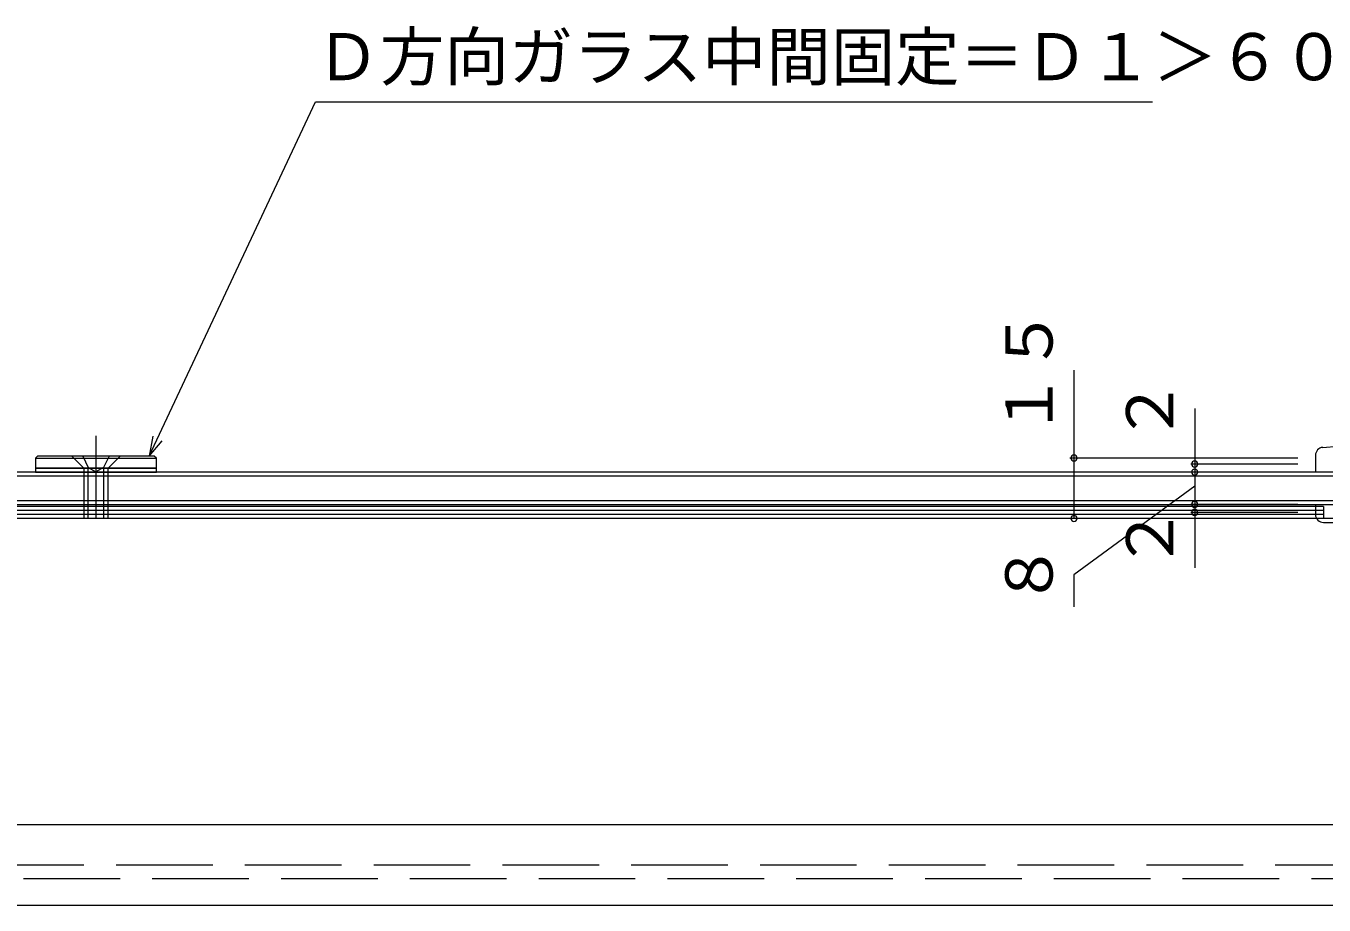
# Model space of a CAD drawing. Units: millimetres, scale not verified. Extents: x -2376 to -396, y -1680 to 1520.
# Drawn here: x -1615.9 to -1293.4, y -466.3 to -247.9 of the extents above; entities that cross this region are included whole.
import ezdxf
from ezdxf.enums import TextEntityAlignment as Align

# ---------------------------------------------------------------- set-up
doc = ezdxf.new("R2010")
doc.units = ezdxf.units.MM
doc.header["$LTSCALE"] = 8
doc.linetypes.add('CHAIN2', pattern=[12, 9, -1, 1, -1])
doc.linetypes.add('DASHED3', pattern=[4, 3, -1])
for name, color, linetype, lineweight in [('0-4_YKK_D', 6, 'Continuous', 9), ('0-6_YKK_12', 2, 'Continuous', 9), ('0-8_YKK_13', 4, 'DASHED3', 9)]:
    doc.layers.add(name, color=color, linetype=linetype, lineweight=lineweight)
doc.styles.add('ＭＳ ゴシック', font='')
doc.styles.get('ＭＳ ゴシック').set_extended_font_data('MS Gothic')

msp = doc.modelspace()

# ---------------------------------------------------------------- linework, layer by layer
at = {"layer": '0-4_YKK_D'}
for p, q in [((-1585.269, -354.751), (-1543.956, -266.75)), ((-1543.956, -266.75), (-1335.956, -266.75)), ((-1355.5, -333.449), (-1355.5, -370.25)), ((-1325.5, -342.949), (-1325.5, -358.749)), ((-1584.389, -349.839), (-1585.269, -354.751)), ((-1585.269, -354.751), (-1582.051, -350.936)), ((-1299.856, -355.249), (-1356.5, -355.249)), ((-1299.856, -356.749), (-1326.5, -356.749)), ((-1299.856, -358.749), (-1326.5, -358.749)), ((-1299.856, -358.749), (-1326.5, -358.749)), ((-1325.5, -358.749), (-1325.5, -366.75)), ((-1325.5, -362.213), (-1355.5, -384.222)), ((-1299.856, -366.75), (-1326.5, -366.75)), ((-1325.5, -366.752), (-1325.5, -382.551)), ((-1299.856, -370.25), (-1356.5, -370.25)), ((-1299.856, -368.75), (-1326.5, -368.751)), ((-1355.5, -384.222), (-1355.5, -392.222))]:
    msp.add_line(p, q, dxfattribs=at)
for centre, start, end in [((-1355.5, -355.249), 0, 180), ((-1355.5, -355.249), 180, 0), ((-1325.5, -356.749), 0, 180), ((-1325.5, -356.749), 180, 0), ((-1325.5, -358.749), 0, 180), ((-1325.5, -358.749), 0, 180), ((-1325.5, -358.749), 180, 0), ((-1325.5, -358.749), 180, 0), ((-1325.5, -366.75), 0, 180), ((-1325.5, -366.752), 0, 180), ((-1325.5, -366.75), 180, 0), ((-1325.5, -366.752), 180, 0), ((-1355.5, -370.25), 0, 180), ((-1355.5, -370.25), 180, 0), ((-1325.5, -368.751), 0, 180), ((-1325.5, -368.751), 180, 0)]:
    msp.add_arc(centre, 0.75, start, end, dxfattribs=at)
at = {"layer": '0-6_YKK_12'}
msp.add_line((-1240.5, -370.25), (-1986.997, -370.25), dxfattribs=at)
at = {"layer": '0-6_YKK_12', "linetype": 'DASHED3'}
for p, q in [((-1913.5, -456.247), (-1240.5, -456.247)), ((-1240.5, -459.751), (-1913.5, -459.751))]:
    msp.add_line(p, q, dxfattribs=at)
at = {"layer": '0-8_YKK_13', "linetype": 'CHAIN2'}
msp.add_line((-1598.497, -349.751), (-1598.497, -370.255), dxfattribs=at)
at = {"layer": '0-8_YKK_13', "linetype": 'Continuous'}
for p, q in [((-1293.674, -352.59), (-1253.152, -349.045)), ((-1613.497, -355.251), (-1612.997, -354.751)), ((-1583.997, -354.751), (-1612.997, -354.751)), ((-1583.497, -355.251), (-1583.997, -354.751)), ((-1295.5, -354.583), (-1295.5, -358.751)), ((-1613.497, -355.251), (-1583.497, -355.251)), ((-1583.497, -357.751), (-1583.497, -355.251)), ((-1583.497, -358.751), (-1583.497, -357.751)), ((-1278.5, -359.751), (-2138.5, -359.751)), ((-1279.5, -358.751), (-2137.5, -358.751)), ((-1613.497, -358.751), (-1583.497, -358.751)), ((-2138.5, -365.751), (-1278.5, -365.751)), ((-2137.5, -366.751), (-1279.5, -366.751)), ((-1293.497, -367.25), (-1933.497, -367.259)), ((-1295.5, -366.749), (-1295.5, -369.25)), ((-1293.497, -367.25), (-1293.497, -370.259)), ((-1293.497, -368.25), (-1933.497, -368.259)), ((-1293.497, -369.25), (-1933.497, -369.259)), ((-1293.497, -370.25), (-1933.497, -370.259)), ((-1293.5, -371.25), (-1239, -371.25)), ((-1913.5, -446.251), (-1238.5, -446.251)), ((-2003.5, -466.251), (-1238.5, -466.251))]:
    msp.add_line(p, q, dxfattribs=at)
at = {"layer": '0-8_YKK_13'}
for p, q in [((-1604.497, -354.751), (-1601.497, -357.751)), ((-1592.497, -354.751), (-1604.497, -354.751)), ((-1601.797, -354.751), (-1600.397, -357.621)), ((-1595.197, -354.751), (-1596.597, -357.621)), ((-1592.497, -354.751), (-1595.497, -357.751)), ((-1601.497, -357.751), (-1601.497, -370.255)), ((-1595.497, -357.751), (-1601.497, -357.751)), ((-1600.411, -370.255), (-1600.411, -357.751)), ((-1600.397, -357.621), (-1598.497, -358.631)), ((-1596.597, -357.621), (-1598.497, -358.631)), ((-1596.583, -370.255), (-1596.583, -357.751)), ((-1595.497, -370.255), (-1595.497, -357.751))]:
    msp.add_line(p, q, dxfattribs=at)
at = {"layer": '0-8_YKK_13', "linetype": 'Continuous'}
for points in [[(-1613.497, -355.251), (-1613.497, -357.751), (-1613.497, -358.751)], [(-1613.497, -357.751), (-1583.497, -357.751), (-1613.497, -357.751)]]:
    msp.add_lwpolyline(points, dxfattribs=at)
for centre, start, end in [((-1293.5, -354.583), 95.00011, 180), ((-1293.5, -369.25), 180, 270)]:
    msp.add_arc(centre, 2, start, end, dxfattribs=at)

# ---------------------------------------------------------------- texts
at = {"layer": '0-4_YKK_D', "color": 4, "style": 'ＭＳ ゴシック'}
msp.add_text('Ｄ方向ガラス中間固定＝Ｄ１＞６００の場合に取付けの事', height=11.73, dxfattribs=at).set_placement((-1543.919, -264.95), align=Align.BOTTOM_LEFT)
for s, p in [('１５', (-1357.3, -350.013)), ('２', (-1327.3, -351.512)), ('２', (-1327.3, -383.174)), ('８', (-1357.3, -392.185))]:
    msp.add_text(s, height=11.73, rotation=90, dxfattribs=at).set_placement(p, align=Align.BOTTOM_LEFT)

doc.saveas('drawing.dxf')
